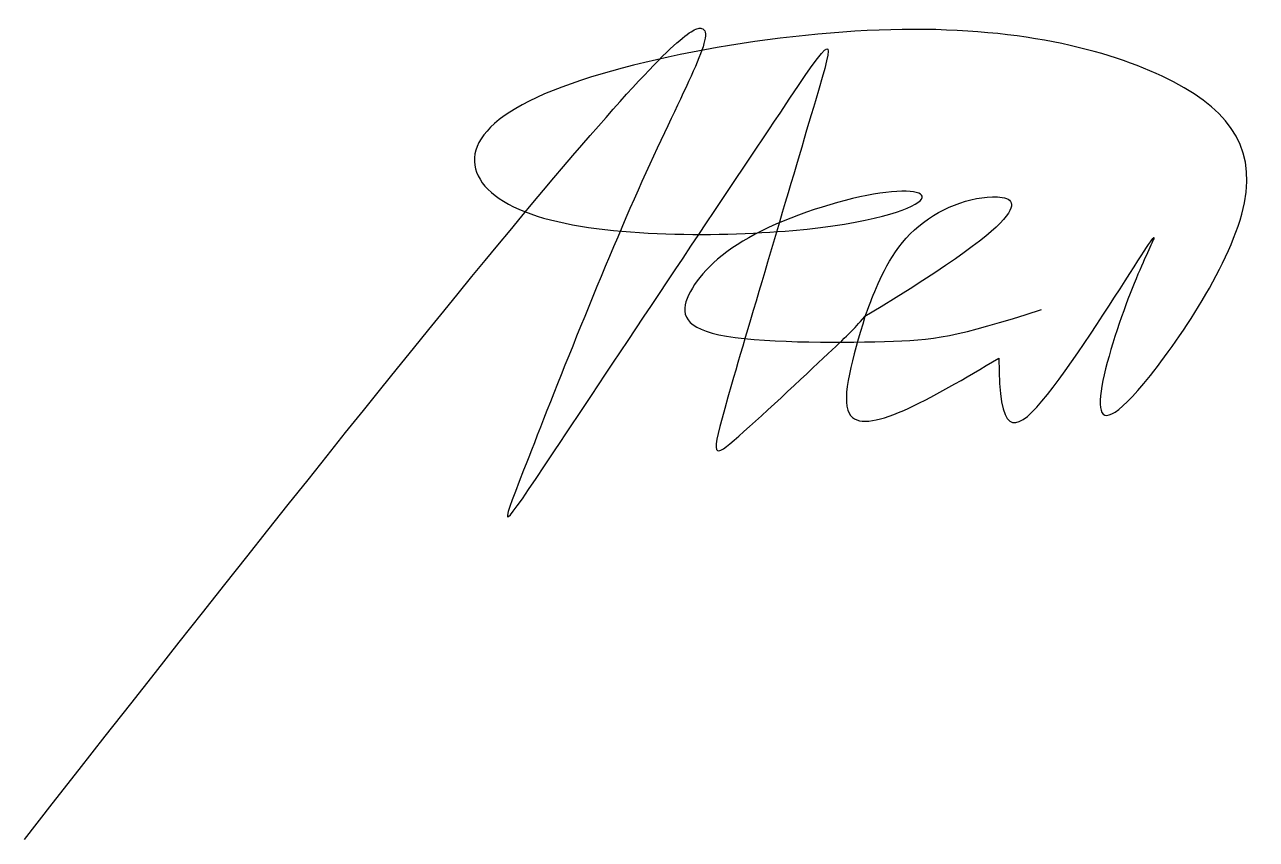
# Model space of a CAD drawing. Header units: millimetres. Extents: x 963 to 1172, y 87 to 225.
import ezdxf

# ---------------------------------------------------------------- set-up
doc = ezdxf.new("R2010")
doc.units = ezdxf.units.MM
doc.header["$MEASUREMENT"] = 0
doc.layers.add('Подпись', color=5, linetype='Continuous')

msp = doc.modelspace()

# ---------------------------------------------------------------- linework, layer by layer
at = {"layer": 'Подпись'}
for points in [[(963.24, 86.77), (1064.69, 216.69), (1086.18, 233.17), (1069.42, 204.66), (1043.52, 138.32), (1043.52, 138.32), (1100.85, 224.37), (1100.85, 223.87), (1079.53, 152.28), (1079.53, 150.38), (1103.41, 172.88), (1103.41, 172.88), (1105.7, 175.44)], [(1128.41, 168.39), (1128.41, 155.36), (1133.34, 155.36), (1154.84, 189.57), (1155.23, 189.57), (1150.21, 179.31), (1143.49, 157.73), (1149.27, 157.13), (1177.39, 198.37), (1161.38, 217.57), (1113.54, 228.45), (1032.93, 212.7), (1040.29, 188.86), (1100.08, 188.86), (1120.16, 195.94), (1109.54, 197.83), (1084.62, 189.8), (1074.39, 179.3), (1074.39, 170.96), (1113.67, 170.96), (1121.14, 171.92), (1135.65, 176.64)], [(1105.7, 175.44), (1136.01, 193.61), (1128.06, 198.04), (1111.63, 190.78), (1105.7, 175.44), (1105.7, 175.44), (1105.7, 175.44)]]:
    msp.add_open_spline(points, degree=3, dxfattribs=at)
msp.add_spline([(1105.7, 175.44), (1103.02, 159.02), (1128.41, 168.39)], degree=3, dxfattribs=at)

doc.saveas('drawing.dxf')
